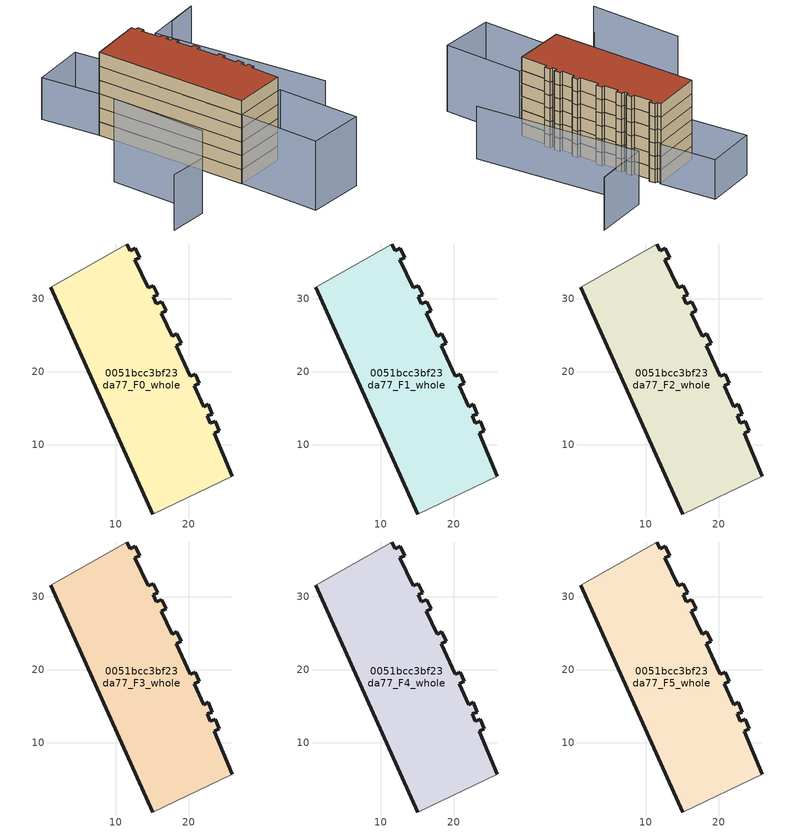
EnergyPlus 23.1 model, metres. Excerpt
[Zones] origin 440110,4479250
0051bcc3bf23da77_F0_whole
 floor ground (EU_floor_Construction): 15.15,31.79 15.77,30.55 15.1,30.24 15.56,29.29 16.26,29.59 16.89,28.33 16.21,28.03 17.71,24.85 18.37,25.19 18.97,23.88 18.28,23.6 20.18,19.39 20.88,19.69 21.45,18.41 20.76,18.1 22.01,15.23 22.68,15.56 23.23,14.22 22.52,13.99 22.96,12.94 23.64,13.22 24.18,11.92 23.5,11.61 25.94,5.7 15.08,0.56 1.1,31.56 11.54,37.48 11.99,36.57 12.64,36.91 13.27,35.63 12.6,35.3 14.46,31.5 z0
 wall outside (EU_wall_Construction): 1.1,31.56 15.08,0.56 / 25.94,5.7 23.5,11.61 24.18,11.92 23.64,13.22 22.96,12.94 22.52,13.99 23.23,14.22 22.68,15.56 22.01,15.23 20.76,18.1 21.45,18.41 20.88,19.69 20.18,19.39 18.28,23.6 18.97,23.88 18.37,25.19 17.71,24.85 16.21,28.03 16.89,28.33 16.26,29.59 15.56,29.29 15.1,30.24 15.77,30.55 15.15,31.79 14.46,31.5 12.6,35.3 13.27,35.63 12.64,36.91 11.99,36.57 11.54,37.48 z0:3
 wall adiabatic (EU_wall_Construction): 15.08,0.56 25.94,5.7 / 11.54,37.48 1.1,31.56 z0:3
0051bcc3bf23da77_F1_whole
 floor to 0051bcc3bf23da77_F0_whole (EU_floor_Construction): 15.15,31.79 15.77,30.55 15.1,30.24 15.56,29.29 16.26,29.59 16.89,28.33 16.21,28.03 17.71,24.85 18.37,25.19 18.97,23.88 18.28,23.6 20.18,19.39 20.88,19.69 21.45,18.41 20.76,18.1 22.01,15.23 22.68,15.56 23.23,14.22 22.52,13.99 22.96,12.94 23.64,13.22 24.18,11.92 23.5,11.61 25.94,5.7 15.08,0.56 1.1,31.56 11.54,37.48 11.99,36.57 12.64,36.91 13.27,35.63 12.6,35.3 14.46,31.5 z3
 wall outside (EU_wall_Construction): 1.1,31.56 15.08,0.56 / 25.94,5.7 23.5,11.61 24.18,11.92 23.64,13.22 22.96,12.94 22.52,13.99 23.23,14.22 22.68,15.56 22.01,15.23 20.76,18.1 21.45,18.41 20.88,19.69 20.18,19.39 18.28,23.6 18.97,23.88 18.37,25.19 17.71,24.85 16.21,28.03 16.89,28.33 16.26,29.59 15.56,29.29 15.1,30.24 15.77,30.55 15.15,31.79 14.46,31.5 12.6,35.3 13.27,35.63 12.64,36.91 11.99,36.57 11.54,37.48 z3:6
 wall adiabatic (EU_wall_Construction): 15.08,0.56 25.94,5.7 / 11.54,37.48 1.1,31.56 z3:6
0051bcc3bf23da77_F2_whole
 floor to 0051bcc3bf23da77_F1_whole (EU_floor_Construction): 15.15,31.79 15.77,30.55 15.1,30.24 15.56,29.29 16.26,29.59 16.89,28.33 16.21,28.03 17.71,24.85 18.37,25.19 18.97,23.88 18.28,23.6 20.18,19.39 20.88,19.69 21.45,18.41 20.76,18.1 22.01,15.23 22.68,15.56 23.23,14.22 22.52,13.99 22.96,12.94 23.64,13.22 24.18,11.92 23.5,11.61 25.94,5.7 15.08,0.56 1.1,31.56 11.54,37.48 11.99,36.57 12.64,36.91 13.27,35.63 12.6,35.3 14.46,31.5 z6
 wall outside (EU_wall_Construction): 1.1,31.56 15.08,0.56 / 25.94,5.7 23.5,11.61 24.18,11.92 23.64,13.22 22.96,12.94 22.52,13.99 23.23,14.22 22.68,15.56 22.01,15.23 20.76,18.1 21.45,18.41 20.88,19.69 20.18,19.39 18.28,23.6 18.97,23.88 18.37,25.19 17.71,24.85 16.21,28.03 16.89,28.33 16.26,29.59 15.56,29.29 15.1,30.24 15.77,30.55 15.15,31.79 14.46,31.5 12.6,35.3 13.27,35.63 12.64,36.91 11.99,36.57 11.54,37.48 z6:9
 wall adiabatic (EU_wall_Construction): 15.08,0.56 25.94,5.7 / 11.54,37.48 1.1,31.56 z6:9
0051bcc3bf23da77_F3_whole
 floor to 0051bcc3bf23da77_F2_whole (EU_floor_Construction): 15.15,31.79 15.77,30.55 15.1,30.24 15.56,29.29 16.26,29.59 16.89,28.33 16.21,28.03 17.71,24.85 18.37,25.19 18.97,23.88 18.28,23.6 20.18,19.39 20.88,19.69 21.45,18.41 20.76,18.1 22.01,15.23 22.68,15.56 23.23,14.22 22.52,13.99 22.96,12.94 23.64,13.22 24.18,11.92 23.5,11.61 25.94,5.7 15.08,0.56 1.1,31.56 11.54,37.48 11.99,36.57 12.64,36.91 13.27,35.63 12.6,35.3 14.46,31.5 z9
 wall outside (EU_wall_Construction): 1.1,31.56 15.08,0.56 / 25.94,5.7 23.5,11.61 24.18,11.92 23.64,13.22 22.96,12.94 22.52,13.99 23.23,14.22 22.68,15.56 22.01,15.23 20.76,18.1 21.45,18.41 20.88,19.69 20.18,19.39 18.28,23.6 18.97,23.88 18.37,25.19 17.71,24.85 16.21,28.03 16.89,28.33 16.26,29.59 15.56,29.29 15.1,30.24 15.77,30.55 15.15,31.79 14.46,31.5 12.6,35.3 13.27,35.63 12.64,36.91 11.99,36.57 11.54,37.48 z9:12
 wall adiabatic (EU_wall_Construction): 15.08,0.56 25.94,5.7 / 11.54,37.48 1.1,31.56 z9:12
0051bcc3bf23da77_F4_whole
 floor to 0051bcc3bf23da77_F3_whole (EU_floor_Construction): 15.15,31.79 15.77,30.55 15.1,30.24 15.56,29.29 16.26,29.59 16.89,28.33 16.21,28.03 17.71,24.85 18.37,25.19 18.97,23.88 18.28,23.6 20.18,19.39 20.88,19.69 21.45,18.41 20.76,18.1 22.01,15.23 22.68,15.56 23.23,14.22 22.52,13.99 22.96,12.94 23.64,13.22 24.18,11.92 23.5,11.61 25.94,5.7 15.08,0.56 1.1,31.56 11.54,37.48 11.99,36.57 12.64,36.91 13.27,35.63 12.6,35.3 14.46,31.5 z12
 wall outside (EU_wall_Construction): 1.1,31.56 15.08,0.56 / 25.94,5.7 23.5,11.61 24.18,11.92 23.64,13.22 22.96,12.94 22.52,13.99 23.23,14.22 22.68,15.56 22.01,15.23 20.76,18.1 21.45,18.41 20.88,19.69 20.18,19.39 18.28,23.6 18.97,23.88 18.37,25.19 17.71,24.85 16.21,28.03 16.89,28.33 16.26,29.59 15.56,29.29 15.1,30.24 15.77,30.55 15.15,31.79 14.46,31.5 12.6,35.3 13.27,35.63 12.64,36.91 11.99,36.57 11.54,37.48 z12:15
 wall adiabatic (EU_wall_Construction): 15.08,0.56 25.94,5.7 / 11.54,37.48 1.1,31.56 z12:15
0051bcc3bf23da77_F5_whole
 floor to 0051bcc3bf23da77_F4_whole (EU_floor_Construction): 15.15,31.79 15.77,30.55 15.1,30.24 15.56,29.29 16.26,29.59 16.89,28.33 16.21,28.03 17.71,24.85 18.37,25.19 18.97,23.88 18.28,23.6 20.18,19.39 20.88,19.69 21.45,18.41 20.76,18.1 22.01,15.23 22.68,15.56 23.23,14.22 22.52,13.99 22.96,12.94 23.64,13.22 24.18,11.92 23.5,11.61 25.94,5.7 15.08,0.56 1.1,31.56 11.54,37.48 11.99,36.57 12.64,36.91 13.27,35.63 12.6,35.3 14.46,31.5 z15
 wall outside (EU_wall_Construction): 1.1,31.56 15.08,0.56 / 25.94,5.7 23.5,11.61 24.18,11.92 23.64,13.22 22.96,12.94 22.52,13.99 23.23,14.22 22.68,15.56 22.01,15.23 20.76,18.1 21.45,18.41 20.88,19.69 20.18,19.39 18.28,23.6 18.97,23.88 18.37,25.19 17.71,24.85 16.21,28.03 16.89,28.33 16.26,29.59 15.56,29.29 15.1,30.24 15.77,30.55 15.15,31.79 14.46,31.5 12.6,35.3 13.27,35.63 12.64,36.91 11.99,36.57 11.54,37.48 z15:18
 wall adiabatic (EU_wall_Construction): 15.08,0.56 25.94,5.7 / 11.54,37.48 1.1,31.56 z15:18
 roof outside (EU_roof_Construction): 25.94,5.7 23.5,11.61 24.18,11.92 23.64,13.22 22.96,12.94 22.52,13.99 23.23,14.22 22.68,15.56 22.01,15.23 20.76,18.1 21.45,18.41 20.88,19.69 20.18,19.39 18.28,23.6 18.97,23.88 18.37,25.19 17.71,24.85 16.21,28.03 16.89,28.33 16.26,29.59 15.56,29.29 15.1,30.24 15.77,30.55 15.15,31.79 14.46,31.5 12.6,35.3 13.27,35.63 12.64,36.91 11.99,36.57 11.54,37.48 1.1,31.56 15.08,0.56 z18
shading: -5.8,-9.88 2.32,-6.47 / 38.91,9.99 20.12,43.32 / 20.12,43.32 31.63,49.81 / 31.7,49.77 25.38,45.96 z0:12; 22.04,-16.09 14.87,1.07 / 14.87,1.07 26.63,5.99 / 26.63,5.99 33.81,-11.17 / 33.81,-11.17 22.04,-16.09 z0:15; -5.95,13.33 2.34,-6.52 z0:18; 5.59,49.02 11.99,37.74 / 11.99,37.74 1.1,31.56 / 1.1,31.56 -5.3,42.85 / -5.3,42.85 5.59,49.02 z0:9
[Building]
EU S2 Campaign: North Axis=0; Terrain=City; Solar Distribution=FullExterior
[Site:Location]
Madrid: Latitude=40.5; Longitude=-3.5; Time Zone=1; Elevation=609
[SizingPeriod:WeatherFileDays]
AnnualSizingPeriod: Begin Month=1; Begin Day of Month=1; End Month=12; End Day of Month=31; Day of Week for Start Day=Monday; Use Weather File Daylight Saving Period=No; Use Weather File Rain and Snow Indicators=No
[MATERIAL]
EU_InternalMass_Material: Roughness=MediumRough; Thickness=0.1; Conductivity=1; Density=1800; Specific Heat=900; Thermal Absorptance=0.9; Solar Absorptance=0.7; Visible Absorptance=0.7
[MATERIAL:NOMASS] Roughness=MediumRough; Thermal Absorptance=0.9; Solar Absorptance=0.7; Visible Absorptance=0.7
Name | Thermal Resistance
EU_wall_NoMass | 1.60022
EU_roof_NoMass | 1.57597
EU_floor_NoMass | 0.470652
[CONSTRUCTION]
EU_wall_Construction: EU_wall_NoMass
EU_roof_Construction: EU_roof_NoMass
EU_floor_Construction: EU_floor_NoMass
EU_InternalMass_Construction: EU_InternalMass_Material
[ZONE] Type=1; Multiplier=1; Ceiling Height=autocalculate; Floor Area=autocalculate; Part of Total Floor Area=Yes
Name | Volume
0051bcc3bf23da77_F0_whole | 1287.48
0051bcc3bf23da77_F1_whole; 0051bcc3bf23da77_F2_whole; 0051bcc3bf23da77_F3_whole; 0051bcc3bf23da77_F4_whole; 0051bcc3bf23da77_F5_whole | 1287.49
[INTERNALMASS] Construction=EU_InternalMass_Construction; Surface Area=429.162
Name | Zone or ZoneList
0051bcc3bf23da77_F0_whole_EU_InternalMass | 0051bcc3bf23da77_F0_whole
0051bcc3bf23da77_F1_whole_EU_InternalMass | 0051bcc3bf23da77_F1_whole
0051bcc3bf23da77_F2_whole_EU_InternalMass | 0051bcc3bf23da77_F2_whole
0051bcc3bf23da77_F3_whole_EU_InternalMass | 0051bcc3bf23da77_F3_whole
0051bcc3bf23da77_F4_whole_EU_InternalMass | 0051bcc3bf23da77_F4_whole
0051bcc3bf23da77_F5_whole_EU_InternalMass | 0051bcc3bf23da77_F5_whole
[OTHEREQUIPMENT] Fuel Type=Electricity; Design Level Calculation Method=Watts/Area; Power per Zone Floor Area=1; Fraction Latent=0; Fraction Radiant=0; Fraction Lost=0; Carbon Dioxide Generation Rate=0; EndUse Subcategory=EU_Step8_InternalGains
Name | Zone or ZoneList or Space or SpaceList | Schedule
EU_Step8_InternalGain_0051bcc3bf23da77_F0_whole_f000 | 0051bcc3bf23da77_F0_whole | EU_Step8_GainSchedule_0051bcc3bf23da77_F0_whole_f000
EU_Step8_InternalGain_0051bcc3bf23da77_F1_whole_f000 | 0051bcc3bf23da77_F1_whole | EU_Step8_GainSchedule_0051bcc3bf23da77_F1_whole_f000
EU_Step8_InternalGain_0051bcc3bf23da77_F2_whole_f000 | 0051bcc3bf23da77_F2_whole | EU_Step8_GainSchedule_0051bcc3bf23da77_F2_whole_f000
EU_Step8_InternalGain_0051bcc3bf23da77_F3_whole_f000 | 0051bcc3bf23da77_F3_whole | EU_Step8_GainSchedule_0051bcc3bf23da77_F3_whole_f000
EU_Step8_InternalGain_0051bcc3bf23da77_F4_whole_f000 | 0051bcc3bf23da77_F4_whole | EU_Step8_GainSchedule_0051bcc3bf23da77_F4_whole_f000
EU_Step8_InternalGain_0051bcc3bf23da77_F5_whole_f000 | 0051bcc3bf23da77_F5_whole | EU_Step8_GainSchedule_0051bcc3bf23da77_F5_whole_f000
[ZONEVENTILATION:DESIGNFLOWRATE] Schedule=EU_AlwaysOn; Design Flow Rate Calculation Method=AirChanges/Hour; Air Changes per Hour=0.480704; Ventilation Type=Natural; Fan Pressure Rise=0; Fan Total Efficiency=1; Constant Term Coefficient=1; Temperature Term Coefficient=0; Velocity Term Coefficient=0; Velocity Squared Term Coefficient=0; Minimum Indoor Temperature=-100; Maximum Indoor Temperature=100; Delta Temperature=-100; Minimum Outdoor Temperature=-100; Maximum Outdoor Temperature=100; Maximum Wind Speed=40
Name | Zone or ZoneList or Space or SpaceList
EU_ConstantAir_0051bcc3bf23da77_F0_whole | 0051bcc3bf23da77_F0_whole
EU_ConstantAir_0051bcc3bf23da77_F1_whole | 0051bcc3bf23da77_F1_whole
EU_ConstantAir_0051bcc3bf23da77_F2_whole | 0051bcc3bf23da77_F2_whole
EU_ConstantAir_0051bcc3bf23da77_F3_whole | 0051bcc3bf23da77_F3_whole
EU_ConstantAir_0051bcc3bf23da77_F4_whole | 0051bcc3bf23da77_F4_whole
EU_ConstantAir_0051bcc3bf23da77_F5_whole | 0051bcc3bf23da77_F5_whole
[HVACTEMPLATE:THERMOSTAT] Constant Heating Setpoint=20; Constant Cooling Setpoint=50
EU_HeatOnly_0051bcc3bf23da77_F0_whole; EU_HeatOnly_0051bcc3bf23da77_F1_whole; EU_HeatOnly_0051bcc3bf23da77_F2_whole; EU_HeatOnly_0051bcc3bf23da77_F3_whole; EU_HeatOnly_0051bcc3bf23da77_F4_whole; EU_HeatOnly_0051bcc3bf23da77_F5_whole
[HVACTEMPLATE:ZONE:IDEALLOADSAIRSYSTEM] System Availability Schedule=EU_AlwaysOn; Maximum Heating Supply Air Temperature=50; Minimum Cooling Supply Air Temperature=13; Maximum Heating Supply Air Humidity Ratio=0.0156; Minimum Cooling Supply Air Humidity Ratio=0.0077; Heating Limit=NoLimit; Cooling Limit=NoLimit; Heating Availability Schedule=EU_AlwaysOn; Cooling Availability Schedule=EU_CoolingOff; Dehumidification Control Type=ConstantSensibleHeatRatio; Cooling Sensible Heat Ratio=0.7; Dehumidification Setpoint=60; Humidification Control Type=None; Humidification Setpoint=30; Outdoor Air Method=None; Outdoor Air Flow Rate per Person=0.00944; Outdoor Air Flow Rate per Zone Floor Area=0; Outdoor Air Flow Rate per Zone=0; Demand Controlled Ventilation Type=None; Outdoor Air Economizer Type=NoEconomizer; Heat Recovery Type=None; Sensible Heat Recovery Effectiveness=0.7; Latent Heat Recovery Effectiveness=0.65
Name | Template Thermostat
0051bcc3bf23da77_F0_whole | EU_HeatOnly_0051bcc3bf23da77_F0_whole
0051bcc3bf23da77_F1_whole | EU_HeatOnly_0051bcc3bf23da77_F1_whole
0051bcc3bf23da77_F2_whole | EU_HeatOnly_0051bcc3bf23da77_F2_whole
0051bcc3bf23da77_F3_whole | EU_HeatOnly_0051bcc3bf23da77_F3_whole
0051bcc3bf23da77_F4_whole | EU_HeatOnly_0051bcc3bf23da77_F4_whole
0051bcc3bf23da77_F5_whole | EU_HeatOnly_0051bcc3bf23da77_F5_whole
[SIZING:ZONE] Zone Cooling Design Supply Air Temperature Input Method=SupplyAirTemperature; Zone Cooling Design Supply Air Temperature=13; Zone Heating Design Supply Air Temperature Input Method=SupplyAirTemperature; Zone Heating Design Supply Air Temperature=50; Zone Cooling Design Supply Air Humidity Ratio=0.008; Zone Heating Design Supply Air Humidity Ratio=0.008; Cooling Design Air Flow Method=DesignDay; Cooling Design Air Flow Rate=0; Cooling Minimum Air Flow per Zone Floor Area=0.000762; Cooling Minimum Air Flow=0; Cooling Minimum Air Flow Fraction=0.2; Heating Design Air Flow Method=DesignDay; Heating Design Air Flow Rate=0; Heating Maximum Air Flow per Zone Floor Area=0.002032; Heating Maximum Air Flow=0.141576; Heating Maximum Air Flow Fraction=0.3; Account for Dedicated Outdoor Air System=No; Dedicated Outdoor Air System Control Strategy=NeutralSupplyAir; Dedicated Outdoor Air Low Setpoint Temperature for Design=autosize; Dedicated Outdoor Air High Setpoint Temperature for Design=autosize; Zone Load Sizing Method=Sensible Load Only No Latent Load; Zone Latent Cooling Design Supply Air Humidity Ratio Input Method=HumidityRatioDifference; Zone Cooling Design Supply Air Humidity Ratio Difference=0.005; Zone Latent Heating Design Supply Air Humidity Ratio Input Method=HumidityRatioDifference; Zone Humidification Design Supply Air Humidity Ratio Difference=0.005
0051bcc3bf23da77_F0_whole; 0051bcc3bf23da77_F1_whole; 0051bcc3bf23da77_F2_whole; 0051bcc3bf23da77_F3_whole; 0051bcc3bf23da77_F4_whole; 0051bcc3bf23da77_F5_whole
[SCHEDULE:CONSTANT]
Name | Hourly Value
EU_AlwaysOn | 1
EU_CoolingOff | 0
[SCHEDULE:FILE] Column Number=1; Rows to Skip at Top=0; Number of Hours of Data=8760; Column Separator=Comma; Interpolate to Timestep=No; Minutes per Item=60; Adjust Schedule for Daylight Savings=Yes
Name | File
EU_Step8_GainSchedule_0051bcc3bf23da77_F0_whole_f000 | ../../schedules/0051bcc3bf23da77/0051bcc3bf23da77_F0_whole_f000_gain.csv
EU_Step8_GainSchedule_0051bcc3bf23da77_F1_whole_f000 | ../../schedules/0051bcc3bf23da77/0051bcc3bf23da77_F1_whole_f000_gain.csv
EU_Step8_GainSchedule_0051bcc3bf23da77_F2_whole_f000 | ../../schedules/0051bcc3bf23da77/0051bcc3bf23da77_F2_whole_f000_gain.csv
EU_Step8_GainSchedule_0051bcc3bf23da77_F3_whole_f000 | ../../schedules/0051bcc3bf23da77/0051bcc3bf23da77_F3_whole_f000_gain.csv
EU_Step8_GainSchedule_0051bcc3bf23da77_F4_whole_f000 | ../../schedules/0051bcc3bf23da77/0051bcc3bf23da77_F4_whole_f000_gain.csv
EU_Step8_GainSchedule_0051bcc3bf23da77_F5_whole_f000 | ../../schedules/0051bcc3bf23da77/0051bcc3bf23da77_F5_whole_f000_gain.csv
